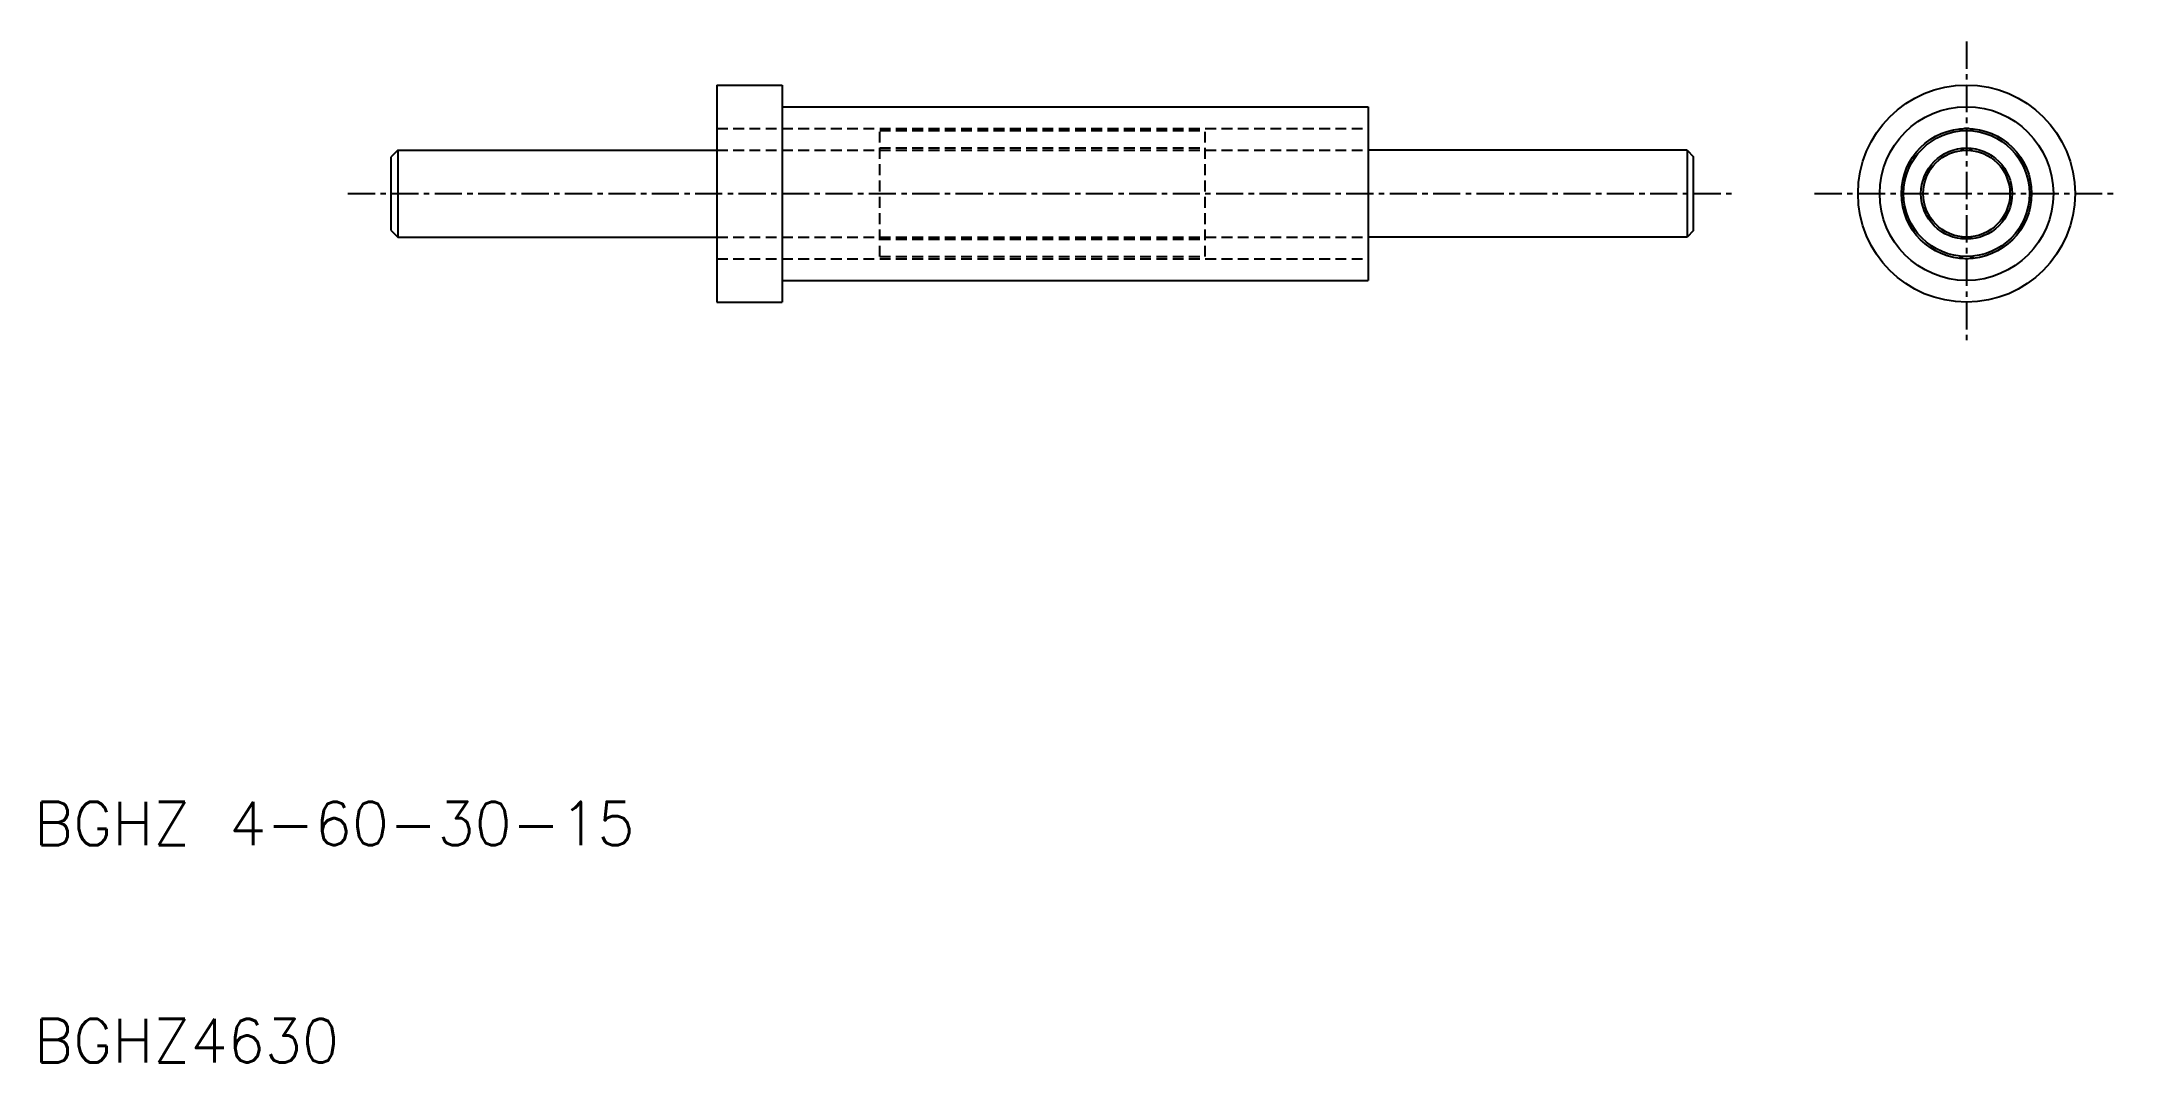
# Model space of a CAD drawing. Extents: x 520.9 to 616.5, y 371.5 to 418.5.
import ezdxf

# ---------------------------------------------------------------- set-up
doc = ezdxf.new("R2010")
doc.units = 0
doc.linetypes.add('CENTER', pattern=[2, 1.25, -0.25, 0.25, -0.25])
doc.linetypes.add('DASHED', pattern=[0.75, 0.5, -0.25])
doc.layers.get('0').update_dxf_attribs({"linetype": 'CONTINUOUS'})
doc.layers.add('CENTER', color=1, linetype='CENTER')
doc.styles.get("Standard").update_dxf_attribs({"font": 'txt.shx', "bigfont": 'bigfont.shx'})

msp = doc.modelspace()

# ---------------------------------------------------------------- linework, layer by layer
at = {"color": 7, "linetype": 'CONTINUOUS'}
for p, q in [((551.97, 416.461), (551.97, 406.461)), ((551.97, 416.461), (554.97, 416.461)), ((554.97, 416.461), (554.97, 406.461)), ((554.97, 415.461), (581.97, 415.461)), ((581.97, 415.461), (581.97, 407.461)), ((537.27, 413.461), (536.97, 413.161)), ((537.27, 413.461), (551.97, 413.461)), ((537.27, 413.461), (537.27, 409.461)), ((596.67, 413.461), (581.97, 413.461)), ((596.67, 413.461), (596.67, 409.461)), ((596.67, 413.461), (596.97, 413.161)), ((536.97, 409.761), (536.97, 413.161)), ((596.97, 409.761), (596.97, 413.161)), ((536.97, 409.761), (537.27, 409.461)), ((596.97, 409.761), (596.67, 409.461)), ((537.27, 409.461), (551.97, 409.461)), ((596.67, 409.461), (581.97, 409.461)), ((554.97, 407.461), (581.97, 407.461)), ((551.97, 406.461), (554.97, 406.461))]:
    msp.add_line(p, q, dxfattribs=at)
at = {"color": 3, "linetype": 'DASHED'}
for p, q in [((551.97, 414.461), (581.97, 414.461)), ((559.47, 408.561), (559.47, 414.361)), ((559.47, 414.361), (574.47, 414.361)), ((574.47, 408.561), (574.47, 414.361)), ((551.97, 413.461), (581.97, 413.461)), ((559.47, 413.561), (574.47, 413.561)), ((551.97, 409.461), (581.97, 409.461)), ((559.47, 409.361), (574.47, 409.361)), ((551.97, 408.461), (581.97, 408.461)), ((559.47, 408.561), (574.47, 408.561))]:
    msp.add_line(p, q, dxfattribs=at)
at = {"color": 7, "linetype": 'CONTINUOUS'}
for radius in [5, 4, 3, 2.9, 2.1, 2]:
    msp.add_circle((609.546, 411.461), radius, dxfattribs=at)
for centre, start, end in [((609.546, 413.961), 49.81811, 130.18189), ((609.546, 413.961), 236.72011, 303.27989), ((607.381, 412.711), 109.81811, 190.18189), ((607.381, 412.711), 296.72011, 3.27989), ((611.711, 412.711), 176.72011, 243.27989), ((611.711, 412.711), 349.81811, 70.18189), ((607.381, 410.211), 356.72011, 63.27989), ((611.711, 410.211), 116.72011, 183.27989), ((607.381, 410.211), 169.81811, 250.18189), ((611.711, 410.211), 289.81811, 10.18189), ((609.546, 408.961), 56.72011, 123.27989), ((609.546, 408.961), 229.81811, 310.18189)]:
    msp.add_arc(centre, 0.5, start, end, dxfattribs=at)
at = {"layer": 'CENTER', "color": 1, "linetype": 'CENTER'}
for p, q in [((609.546, 418.461), (609.546, 404.461)), ((534.97, 411.461), (598.97, 411.461)), ((602.546, 411.461), (616.546, 411.461))]:
    msp.add_line(p, q, dxfattribs=at)

# ---------------------------------------------------------------- texts
at = {"color": 7, "linetype": 'CONTINUOUS'}
for s, p in [('BGHZ 4-60-30-15', (520.511, 381.461)), ('BGHZ4630', (520.511, 371.461))]:
    msp.add_text(s, height=2, dxfattribs=at).set_placement(p)

doc.saveas('drawing.dxf')
